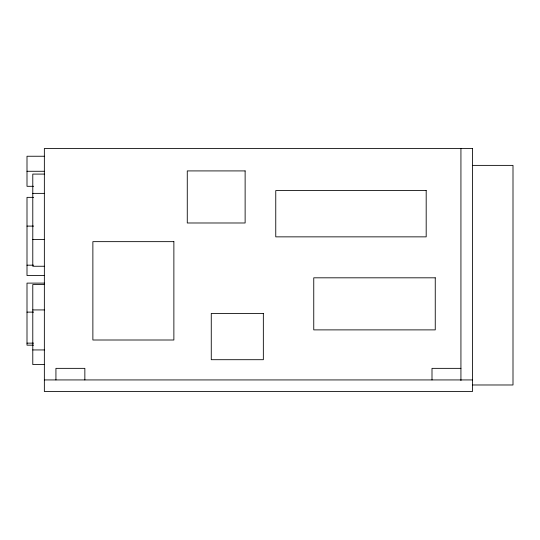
<?xml version="1.0" encoding="UTF-8"?>
<svg xmlns="http://www.w3.org/2000/svg" width="540" height="540" viewBox="0 0 540 540"><rect width="100%" height="100%" fill="white"/><g stroke="black" fill="none" stroke-linecap="round" stroke-linejoin="round"><path stroke-width="0.81" d="M44.354 156.242L27 156.242L27 186.307L33.615 186.307M472.5 165.382L513 165.382L513 384.98L472.5 384.98M27 171.275L44.354 171.275M44.354 174.083L32.785 174.083L32.785 266.247L44.354 266.247M32.785 193.374L44.354 193.374M33.615 197.357L27 197.357L27 275.522L44.354 275.522M27 226.098L33.615 226.098M32.785 239.456L44.354 239.456M27 265.181L33.615 265.181M44.354 283.115L27 283.115L27 345.161L33.615 345.161M44.354 284.526L32.785 284.526L32.785 364.561L44.354 364.561M32.785 309.926L44.354 309.926M27 312.12L33.615 312.12M27 343.143L33.615 343.143M32.785 349.94L44.354 349.94M460.931 368.354L432 368.354L432 379.931M44.354 379.931L472.5 379.931M460.931 148.5L460.931 380.572M84.854 379.931L84.854 368.354L55.931 368.354L55.931 379.931M472.5 148.5L44.354 148.5L44.354 391.5L472.5 391.5L472.5 148.5M245.126 170.917L187.272 170.917L187.272 222.986L245.126 222.986L245.126 170.917M426.188 190.573L275.758 190.573L275.758 236.857L426.188 236.857L426.188 190.573M173.873 241.65L92.873 241.65L92.873 340.004L173.873 340.004L173.873 241.65M435.254 277.817L313.754 277.817L313.754 329.886L435.254 329.886L435.254 277.817M263.344 313.416L211.268 313.416L211.268 359.701L263.344 359.701L263.344 313.416"/></g></svg>
